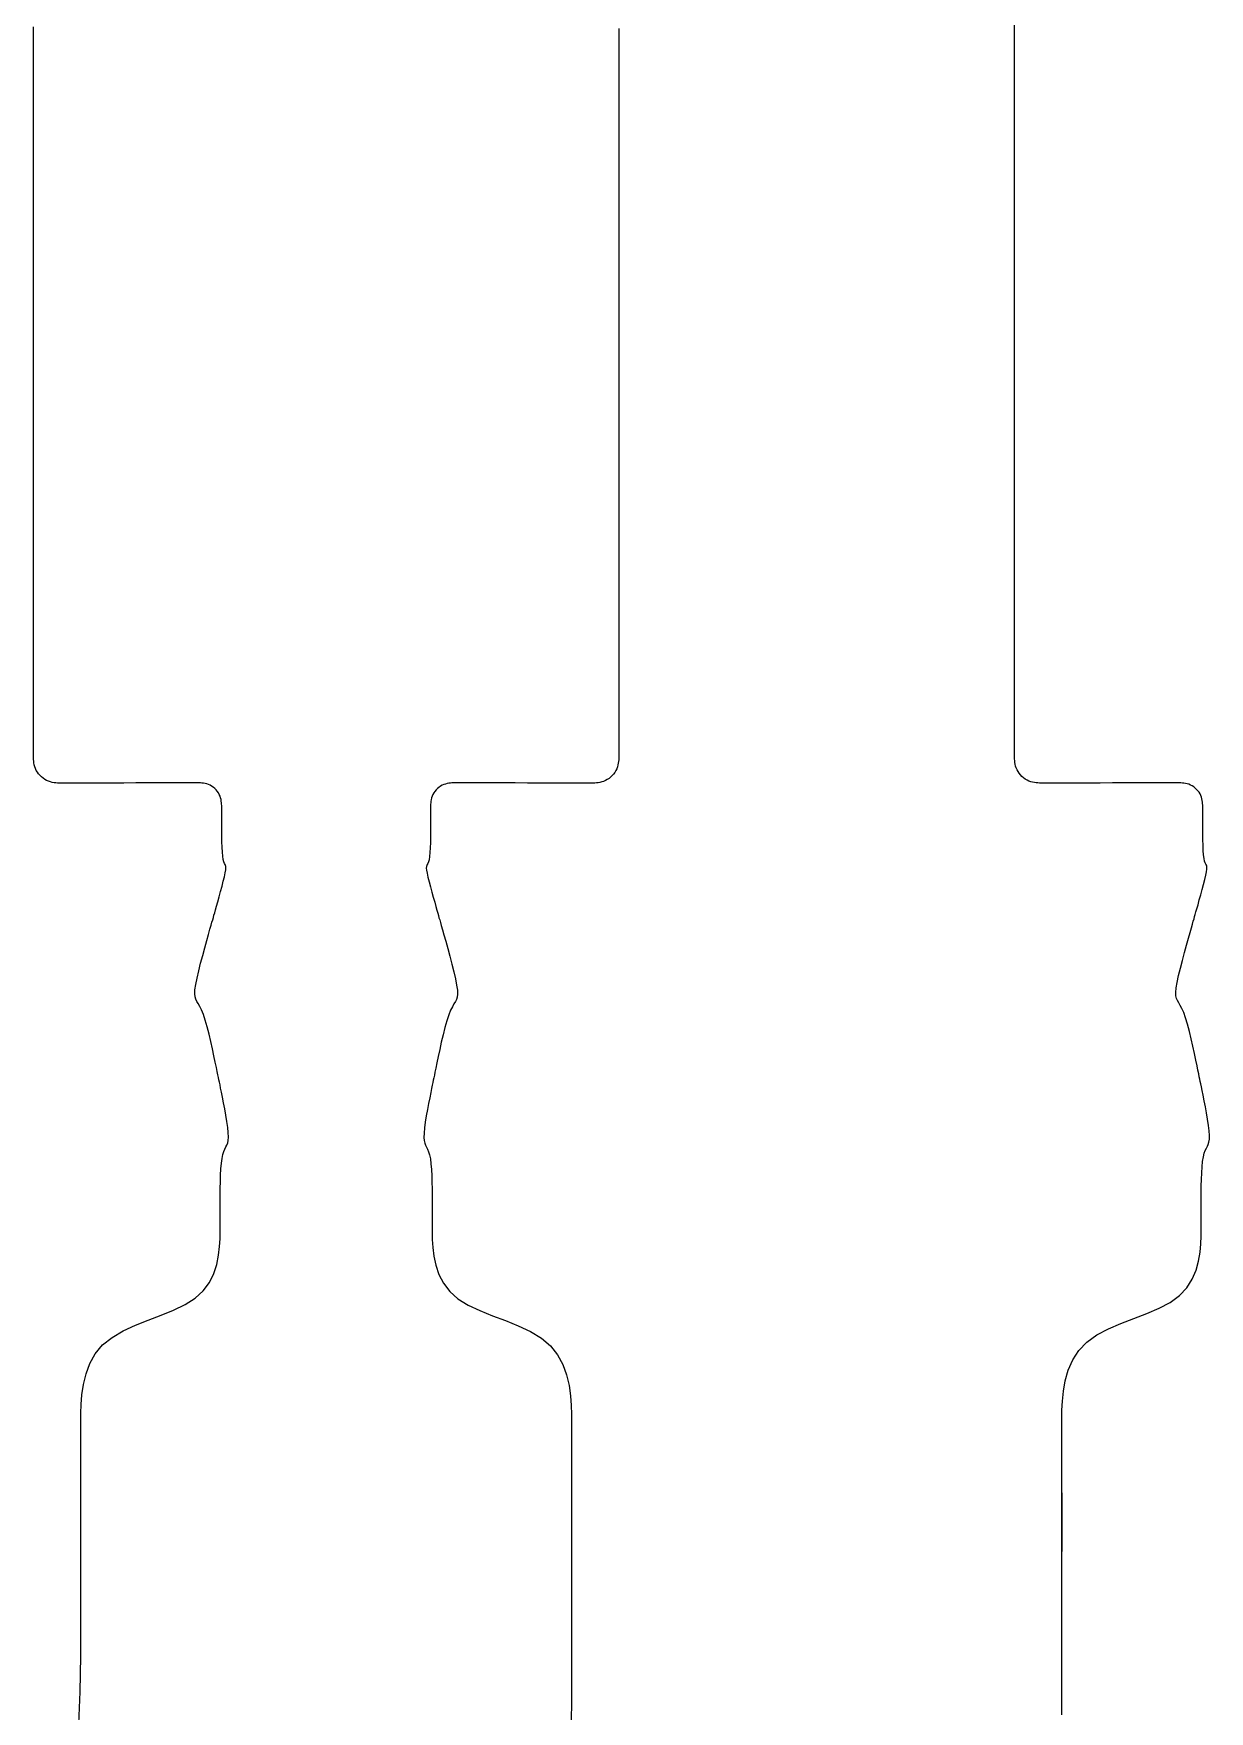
# Model space of a CAD drawing. Extents: x -56 to 56, y -65 to 65.
# Drawn here: x 15.26 to 30.48, y 21.65 to 43.37 of the extents above; entities that cross this region are included whole.
import ezdxf

# ---------------------------------------------------------------- set-up
doc = ezdxf.new("R2010")
doc.units = 0
doc.layers.add('LAYER 1', color=7, linetype='CONTINUOUS')

msp = doc.modelspace()

# ---------------------------------------------------------------- linework, layer by layer
at = {"layer": 'LAYER 1'}
for p, q in [((15.262, 43.193), (15.262, 43.453)), ((27.962, 43.299), (27.962, 43.524)), ((22.838, 43.432), (22.838, 43.161)), ((27.962, 42.971), (27.962, 43.299)), ((15.262, 42.825), (15.262, 43.193)), ((22.838, 43.161), (22.838, 42.781)), ((15.262, 42.329), (15.262, 42.825)), ((27.962, 42.524), (27.962, 42.971)), ((22.838, 42.781), (22.838, 42.271)), ((27.962, 41.937), (27.962, 42.524)), ((15.262, 41.69), (15.262, 42.329)), ((22.838, 42.271), (22.838, 41.619)), ((27.962, 41.215), (27.962, 41.937)), ((15.262, 40.928), (15.262, 41.69)), ((22.838, 41.619), (22.838, 40.846)), ((27.962, 40.393), (27.962, 41.215)), ((15.262, 40.079), (15.262, 40.928)), ((22.838, 40.846), (22.838, 39.991)), ((27.962, 39.509), (27.962, 40.393)), ((15.262, 39.181), (15.262, 40.079)), ((22.838, 39.991), (22.838, 39.09)), ((27.962, 38.6), (27.962, 39.509)), ((15.262, 38.273), (15.262, 39.181)), ((22.838, 39.09), (22.838, 38.183)), ((27.962, 37.704), (27.962, 38.6)), ((15.262, 37.391), (15.262, 38.273)), ((22.838, 38.183), (22.838, 37.306)), ((27.962, 36.859), (27.962, 37.704)), ((15.262, 36.574), (15.262, 37.391)), ((22.838, 37.306), (22.838, 36.497)), ((27.962, 36.103), (27.962, 36.859)), ((15.262, 35.86), (15.262, 36.574)), ((22.838, 36.497), (22.838, 35.795)), ((27.962, 35.474), (27.962, 36.103)), ((15.262, 35.282), (15.262, 35.86)), ((22.838, 35.795), (22.838, 35.232)), ((27.962, 34.986), (27.962, 35.474)), ((15.262, 34.842), (15.262, 35.282)), ((22.838, 35.232), (22.838, 34.805)), ((27.962, 34.625), (27.962, 34.986)), ((15.262, 34.522), (15.262, 34.842)), ((22.838, 34.805), (22.838, 34.496)), ((27.962, 34.371), (27.962, 34.625)), ((15.262, 34.302), (15.262, 34.522)), ((22.838, 34.496), (22.838, 34.285)), ((27.962, 34.206), (27.962, 34.371)), ((15.262, 34.164), (15.262, 34.302)), ((15.262, 34.088), (15.262, 34.164)), ((22.838, 34.285), (22.838, 34.154)), ((22.838, 34.154), (22.838, 34.083)), ((27.962, 34.109), (27.962, 34.206)), ((27.962, 34.064), (27.962, 34.109)), ((15.262, 34.056), (15.262, 34.088)), ((15.262, 34.049), (15.262, 34.056)), ((15.262, 34.048), (15.262, 34.049)), ((15.262, 34.049), (15.262, 34.049)), ((15.262, 34.049), (15.262, 34.049)), ((15.262, 34.045), (15.262, 34.048)), ((15.262, 34.042), (15.262, 34.045)), ((15.262, 34.036), (15.262, 34.042)), ((15.262, 34.028), (15.262, 34.036)), ((15.262, 34.018), (15.262, 34.028)), ((15.262, 34.004), (15.262, 34.018)), ((15.263, 33.987), (15.262, 34.004)), ((15.263, 33.968), (15.263, 33.987)), ((15.265, 33.947), (15.263, 33.968)), ((15.268, 33.924), (15.265, 33.947)), ((15.272, 33.9), (15.268, 33.924)), ((15.279, 33.876), (15.272, 33.9)), ((22.827, 33.898), (22.821, 33.874)), ((22.832, 33.922), (22.827, 33.898)), ((22.835, 33.945), (22.832, 33.922)), ((22.837, 33.966), (22.835, 33.945)), ((22.838, 33.985), (22.837, 33.966)), ((22.838, 34.083), (22.838, 34.055)), ((22.838, 34.055), (22.838, 34.049)), ((22.838, 34.049), (22.838, 34.049)), ((22.838, 34.049), (22.838, 34.049)), ((22.838, 34.049), (22.838, 34.047)), ((22.838, 34.047), (22.838, 34.045)), ((22.838, 34.045), (22.838, 34.041)), ((22.838, 34.041), (22.838, 34.036)), ((22.838, 34.036), (22.838, 34.027)), ((22.838, 34.027), (22.838, 34.017)), ((22.838, 34.017), (22.838, 34.002)), ((22.838, 34.002), (22.838, 33.985)), ((27.962, 34.05), (27.962, 34.064)), ((27.962, 34.049), (27.962, 34.05)), ((27.962, 34.048), (27.962, 34.049)), ((27.962, 34.049), (27.962, 34.049)), ((27.962, 34.046), (27.962, 34.048)), ((27.962, 34.043), (27.962, 34.046)), ((27.962, 34.039), (27.962, 34.043)), ((27.962, 34.032), (27.962, 34.039)), ((27.962, 34.022), (27.962, 34.032)), ((27.962, 34.009), (27.962, 34.022)), ((27.962, 33.994), (27.962, 34.009)), ((27.963, 33.975), (27.962, 33.994)), ((27.964, 33.955), (27.963, 33.975)), ((27.967, 33.932), (27.964, 33.955)), ((27.971, 33.909), (27.967, 33.932)), ((27.976, 33.885), (27.971, 33.909)), ((27.984, 33.861), (27.976, 33.885)), ((15.287, 33.852), (15.279, 33.876)), ((15.298, 33.828), (15.287, 33.852)), ((15.312, 33.805), (15.298, 33.828)), ((15.328, 33.783), (15.312, 33.805)), ((15.346, 33.762), (15.328, 33.783)), ((15.365, 33.743), (15.346, 33.762)), ((15.387, 33.726), (15.365, 33.743)), ((15.409, 33.71), (15.387, 33.726)), ((15.432, 33.697), (15.409, 33.71)), ((15.456, 33.687), (15.432, 33.697)), ((15.481, 33.679), (15.456, 33.687)), ((15.505, 33.673), (15.481, 33.679)), ((15.528, 33.669), (15.505, 33.673)), ((15.551, 33.667), (15.528, 33.669)), ((15.571, 33.665), (15.551, 33.667)), ((15.59, 33.665), (15.571, 33.665)), ((15.606, 33.664), (15.59, 33.665)), ((15.619, 33.664), (15.606, 33.664)), ((15.629, 33.664), (15.619, 33.664)), ((15.636, 33.664), (15.629, 33.664)), ((15.641, 33.664), (15.636, 33.664)), ((15.644, 33.664), (15.641, 33.664)), ((15.646, 33.664), (15.644, 33.664)), ((15.647, 33.664), (15.646, 33.664)), ((15.649, 33.664), (15.647, 33.664)), ((15.647, 33.664), (15.647, 33.664)), ((15.647, 33.664), (15.647, 33.664)), ((15.656, 33.664), (15.649, 33.664)), ((15.672, 33.664), (15.656, 33.664)), ((15.7, 33.665), (15.672, 33.664)), ((15.743, 33.665), (15.7, 33.665)), ((15.804, 33.665), (15.743, 33.665)), ((15.887, 33.665), (15.804, 33.665)), ((15.995, 33.665), (15.887, 33.665)), ((16.126, 33.665), (15.995, 33.665)), ((16.273, 33.665), (16.126, 33.665)), ((16.429, 33.665), (16.273, 33.665)), ((16.588, 33.666), (16.429, 33.665)), ((16.744, 33.666), (16.588, 33.666)), ((16.889, 33.666), (16.744, 33.666)), ((17.017, 33.666), (16.889, 33.666)), ((17.122, 33.666), (17.017, 33.666)), ((17.203, 33.666), (17.122, 33.666)), ((17.262, 33.666), (17.203, 33.666)), ((17.303, 33.666), (17.262, 33.666)), ((17.329, 33.666), (17.303, 33.666)), ((17.344, 33.666), (17.329, 33.666)), ((17.35, 33.666), (17.344, 33.666)), ((17.352, 33.666), (17.35, 33.666)), ((17.353, 33.666), (17.352, 33.666)), ((17.352, 33.666), (17.352, 33.666)), ((17.352, 33.666), (17.352, 33.666)), ((17.355, 33.666), (17.353, 33.666)), ((17.358, 33.666), (17.355, 33.666)), ((17.362, 33.666), (17.358, 33.666)), ((17.369, 33.666), (17.362, 33.666)), ((17.378, 33.666), (17.369, 33.666)), ((17.39, 33.666), (17.378, 33.666)), ((17.405, 33.666), (17.39, 33.666)), ((17.422, 33.666), (17.405, 33.666)), ((17.441, 33.664), (17.422, 33.666)), ((17.461, 33.662), (17.441, 33.664)), ((17.482, 33.658), (17.461, 33.662)), ((20.637, 33.662), (20.616, 33.658)), ((20.658, 33.664), (20.637, 33.662)), ((20.677, 33.666), (20.658, 33.664)), ((20.694, 33.666), (20.677, 33.666)), ((20.709, 33.666), (20.694, 33.666)), ((20.721, 33.666), (20.709, 33.666)), ((20.73, 33.666), (20.721, 33.666)), ((20.737, 33.666), (20.73, 33.666)), ((20.742, 33.666), (20.737, 33.666)), ((20.745, 33.666), (20.742, 33.666)), ((20.747, 33.666), (20.745, 33.666)), ((20.748, 33.666), (20.747, 33.666)), ((20.75, 33.666), (20.748, 33.666)), ((20.748, 33.666), (20.748, 33.666)), ((20.748, 33.666), (20.748, 33.666)), ((20.756, 33.666), (20.75, 33.666)), ((20.769, 33.666), (20.756, 33.666)), ((20.794, 33.666), (20.769, 33.666)), ((20.834, 33.666), (20.794, 33.666)), ((20.891, 33.666), (20.834, 33.666)), ((20.969, 33.666), (20.891, 33.666)), ((21.071, 33.666), (20.969, 33.666)), ((21.198, 33.666), (21.071, 33.666)), ((21.341, 33.666), (21.198, 33.666)), ((21.496, 33.666), (21.341, 33.666)), ((21.655, 33.665), (21.496, 33.666)), ((21.812, 33.665), (21.655, 33.665)), ((21.96, 33.665), (21.812, 33.665)), ((22.093, 33.665), (21.96, 33.665)), ((22.203, 33.665), (22.093, 33.665)), ((22.289, 33.665), (22.203, 33.665)), ((22.352, 33.665), (22.289, 33.665)), ((22.397, 33.665), (22.352, 33.665)), ((22.426, 33.664), (22.397, 33.665)), ((22.443, 33.664), (22.426, 33.664)), ((22.451, 33.664), (22.443, 33.664)), ((22.454, 33.664), (22.451, 33.664)), ((22.454, 33.664), (22.454, 33.664)), ((22.455, 33.664), (22.454, 33.664)), ((22.454, 33.664), (22.454, 33.664)), ((22.456, 33.664), (22.455, 33.664)), ((22.459, 33.664), (22.456, 33.664)), ((22.464, 33.664), (22.459, 33.664)), ((22.471, 33.664), (22.464, 33.664)), ((22.481, 33.664), (22.471, 33.664)), ((22.493, 33.664), (22.481, 33.664)), ((22.509, 33.665), (22.493, 33.664)), ((22.527, 33.665), (22.509, 33.665)), ((22.548, 33.666), (22.527, 33.665)), ((22.57, 33.669), (22.548, 33.666)), ((22.593, 33.673), (22.57, 33.669)), ((22.617, 33.678), (22.593, 33.673)), ((22.642, 33.686), (22.617, 33.678)), ((22.666, 33.696), (22.642, 33.686)), ((22.689, 33.709), (22.666, 33.696)), ((22.712, 33.724), (22.689, 33.709)), ((22.733, 33.741), (22.712, 33.724)), ((22.753, 33.76), (22.733, 33.741)), ((22.771, 33.781), (22.753, 33.76)), ((22.787, 33.803), (22.771, 33.781)), ((22.801, 33.826), (22.787, 33.803)), ((22.812, 33.849), (22.801, 33.826)), ((22.821, 33.874), (22.812, 33.849)), ((27.994, 33.837), (27.984, 33.861)), ((28.007, 33.813), (27.994, 33.837)), ((28.022, 33.791), (28.007, 33.813)), ((28.039, 33.769), (28.022, 33.791)), ((28.058, 33.75), (28.039, 33.769)), ((28.079, 33.732), (28.058, 33.75)), ((28.101, 33.716), (28.079, 33.732)), ((28.124, 33.702), (28.101, 33.716)), ((28.147, 33.69), (28.124, 33.702)), ((28.172, 33.682), (28.147, 33.69)), ((28.196, 33.675), (28.172, 33.682)), ((28.22, 33.67), (28.196, 33.675)), ((28.243, 33.667), (28.22, 33.67)), ((28.264, 33.666), (28.243, 33.667)), ((28.283, 33.665), (28.264, 33.666)), ((28.3, 33.664), (28.283, 33.665)), ((28.314, 33.664), (28.3, 33.664)), ((28.325, 33.664), (28.314, 33.664)), ((28.333, 33.664), (28.325, 33.664)), ((28.339, 33.664), (28.333, 33.664)), ((28.343, 33.664), (28.339, 33.664)), ((28.345, 33.664), (28.343, 33.664)), ((28.346, 33.664), (28.345, 33.664)), ((28.347, 33.664), (28.346, 33.664)), ((28.348, 33.664), (28.347, 33.664)), ((28.347, 33.664), (28.347, 33.664)), ((28.353, 33.664), (28.348, 33.664)), ((28.365, 33.664), (28.353, 33.664)), ((28.388, 33.665), (28.365, 33.664)), ((28.425, 33.665), (28.388, 33.665)), ((28.48, 33.665), (28.425, 33.665)), ((28.555, 33.665), (28.48, 33.665)), ((28.654, 33.665), (28.555, 33.665)), ((28.777, 33.665), (28.654, 33.665)), ((28.918, 33.665), (28.777, 33.665)), ((29.072, 33.665), (28.918, 33.665)), ((29.231, 33.666), (29.072, 33.665)), ((29.389, 33.666), (29.231, 33.666)), ((29.538, 33.666), (29.389, 33.666)), ((29.673, 33.666), (29.538, 33.666)), ((29.787, 33.666), (29.673, 33.666)), ((29.876, 33.666), (29.787, 33.666)), ((29.943, 33.666), (29.876, 33.666)), ((29.99, 33.666), (29.943, 33.666)), ((30.021, 33.666), (29.99, 33.666)), ((30.04, 33.666), (30.021, 33.666)), ((30.049, 33.666), (30.04, 33.666)), ((30.052, 33.666), (30.049, 33.666)), ((30.053, 33.666), (30.052, 33.666)), ((30.052, 33.666), (30.052, 33.666)), ((30.052, 33.666), (30.052, 33.666)), ((30.054, 33.666), (30.053, 33.666)), ((30.056, 33.666), (30.054, 33.666)), ((30.061, 33.666), (30.056, 33.666)), ((30.066, 33.666), (30.061, 33.666)), ((30.075, 33.666), (30.066, 33.666)), ((30.086, 33.666), (30.075, 33.666)), ((30.099, 33.666), (30.086, 33.666)), ((30.116, 33.666), (30.099, 33.666)), ((30.134, 33.665), (30.116, 33.666)), ((30.154, 33.663), (30.134, 33.665)), ((30.175, 33.66), (30.154, 33.663)), ((17.504, 33.653), (17.482, 33.658)), ((17.526, 33.645), (17.504, 33.653)), ((17.548, 33.636), (17.526, 33.645)), ((17.568, 33.624), (17.548, 33.636)), ((17.588, 33.61), (17.568, 33.624)), ((17.607, 33.594), (17.588, 33.61)), ((17.625, 33.576), (17.607, 33.594)), ((17.641, 33.558), (17.625, 33.576)), ((17.655, 33.538), (17.641, 33.558)), ((17.667, 33.517), (17.655, 33.538)), ((17.676, 33.495), (17.667, 33.517)), ((17.684, 33.473), (17.676, 33.495)), ((17.689, 33.452), (17.684, 33.473)), ((17.693, 33.43), (17.689, 33.452)), ((20.411, 33.449), (20.407, 33.428)), ((20.416, 33.471), (20.411, 33.449)), ((20.423, 33.493), (20.416, 33.471)), ((20.433, 33.515), (20.423, 33.493)), ((20.444, 33.536), (20.433, 33.515)), ((20.458, 33.556), (20.444, 33.536)), ((20.474, 33.575), (20.458, 33.556)), ((20.491, 33.592), (20.474, 33.575)), ((20.51, 33.608), (20.491, 33.592)), ((20.53, 33.622), (20.51, 33.608)), ((20.551, 33.635), (20.53, 33.622)), ((20.572, 33.644), (20.551, 33.635)), ((20.594, 33.652), (20.572, 33.644)), ((20.616, 33.658), (20.594, 33.652)), ((30.196, 33.655), (30.175, 33.66)), ((30.218, 33.648), (30.196, 33.655)), ((30.24, 33.639), (30.218, 33.648)), ((30.261, 33.628), (30.24, 33.639)), ((30.281, 33.615), (30.261, 33.628)), ((30.301, 33.6), (30.281, 33.615)), ((30.319, 33.583), (30.301, 33.6)), ((30.335, 33.565), (30.319, 33.583)), ((30.35, 33.545), (30.335, 33.565)), ((30.363, 33.524), (30.35, 33.545)), ((30.373, 33.503), (30.363, 33.524)), ((30.381, 33.481), (30.373, 33.503)), ((30.388, 33.459), (30.381, 33.481)), ((30.392, 33.438), (30.388, 33.459)), ((17.696, 33.41), (17.693, 33.43)), ((17.697, 33.391), (17.696, 33.41)), ((17.698, 33.374), (17.697, 33.391)), ((17.698, 33.359), (17.698, 33.374)), ((17.698, 33.347), (17.698, 33.359)), ((17.698, 33.337), (17.698, 33.347)), ((17.698, 33.328), (17.698, 33.337)), ((17.698, 33.316), (17.698, 33.328)), ((17.698, 33.301), (17.698, 33.316)), ((17.698, 33.281), (17.698, 33.301)), ((17.698, 33.253), (17.698, 33.281)), ((17.698, 33.216), (17.698, 33.253)), ((20.402, 33.358), (20.402, 33.346)), ((20.402, 33.346), (20.402, 33.336)), ((20.402, 33.336), (20.402, 33.326)), ((20.402, 33.326), (20.402, 33.315)), ((20.402, 33.315), (20.402, 33.299)), ((20.402, 33.299), (20.402, 33.278)), ((20.402, 33.278), (20.402, 33.25)), ((20.402, 33.25), (20.402, 33.212)), ((20.405, 33.408), (20.403, 33.389)), ((20.403, 33.389), (20.403, 33.373)), ((20.403, 33.373), (20.402, 33.358)), ((20.407, 33.428), (20.405, 33.408)), ((30.395, 33.417), (30.392, 33.438)), ((30.397, 33.398), (30.395, 33.417)), ((30.398, 33.38), (30.397, 33.398)), ((30.398, 33.364), (30.398, 33.38)), ((30.398, 33.351), (30.398, 33.364)), ((30.398, 33.341), (30.398, 33.351)), ((30.398, 33.331), (30.398, 33.341)), ((30.398, 33.321), (30.398, 33.331)), ((30.398, 33.307), (30.398, 33.321)), ((30.398, 33.289), (30.398, 33.307)), ((30.398, 33.264), (30.398, 33.289)), ((30.398, 33.231), (30.398, 33.264)), ((30.398, 33.187), (30.398, 33.231)), ((17.698, 33.168), (17.698, 33.216)), ((17.698, 33.11), (17.698, 33.168)), ((17.698, 33.044), (17.698, 33.11)), ((17.699, 32.974), (17.698, 33.044)), ((20.402, 33.037), (20.401, 32.967)), ((20.402, 33.212), (20.402, 33.163)), ((20.402, 33.163), (20.402, 33.104)), ((20.402, 33.104), (20.402, 33.037)), ((30.398, 33.132), (30.398, 33.187)), ((30.398, 33.068), (30.398, 33.132)), ((30.399, 32.999), (30.398, 33.068)), ((17.701, 32.903), (17.699, 32.974)), ((17.703, 32.834), (17.701, 32.903)), ((17.707, 32.771), (17.703, 32.834)), ((20.397, 32.828), (20.393, 32.765)), ((20.399, 32.896), (20.397, 32.828)), ((20.401, 32.967), (20.399, 32.896)), ((30.4, 32.928), (30.399, 32.999)), ((30.402, 32.859), (30.4, 32.928)), ((30.405, 32.793), (30.402, 32.859)), ((30.41, 32.735), (30.405, 32.793)), ((17.712, 32.717), (17.707, 32.771)), ((17.718, 32.675), (17.712, 32.717)), ((17.725, 32.645), (17.718, 32.675)), ((17.733, 32.625), (17.725, 32.645)), ((17.741, 32.61), (17.733, 32.625)), ((17.747, 32.598), (17.741, 32.61)), ((17.751, 32.584), (17.747, 32.598)), ((17.753, 32.566), (17.751, 32.584)), ((20.349, 32.583), (20.347, 32.564)), ((20.353, 32.597), (20.349, 32.583)), ((20.359, 32.609), (20.353, 32.597)), ((20.366, 32.623), (20.359, 32.609)), ((20.374, 32.643), (20.366, 32.623)), ((20.382, 32.672), (20.374, 32.643)), ((20.388, 32.712), (20.382, 32.672)), ((20.393, 32.765), (20.388, 32.712)), ((30.415, 32.689), (30.41, 32.735)), ((30.422, 32.655), (30.415, 32.689)), ((30.43, 32.632), (30.422, 32.655)), ((30.438, 32.615), (30.43, 32.632)), ((30.445, 32.602), (30.438, 32.615)), ((30.45, 32.589), (30.445, 32.602)), ((30.453, 32.573), (30.45, 32.589)), ((17.702, 32.328), (17.719, 32.393)), ((17.719, 32.393), (17.734, 32.452)), ((17.734, 32.452), (17.745, 32.502)), ((17.745, 32.502), (17.751, 32.54)), ((17.751, 32.54), (17.753, 32.566)), ((20.347, 32.564), (20.35, 32.536)), ((20.35, 32.536), (20.357, 32.497)), ((20.357, 32.497), (20.368, 32.447)), ((20.368, 32.447), (20.383, 32.387)), ((20.383, 32.387), (20.4, 32.321)), ((30.409, 32.352), (30.425, 32.415)), ((30.425, 32.415), (30.438, 32.471)), ((30.438, 32.471), (30.447, 32.517)), ((30.447, 32.517), (30.452, 32.55)), ((30.452, 32.55), (30.453, 32.573)), ((17.648, 32.128), (17.666, 32.192)), ((17.666, 32.192), (17.684, 32.26)), ((17.684, 32.26), (17.702, 32.328)), ((20.4, 32.321), (20.418, 32.253)), ((20.418, 32.253), (20.437, 32.186)), ((20.437, 32.186), (20.455, 32.122)), ((30.337, 32.09), (30.354, 32.151)), ((30.354, 32.151), (30.372, 32.217)), ((30.372, 32.217), (30.391, 32.285)), ((30.391, 32.285), (30.409, 32.352)), ((17.582, 31.896), (17.59, 31.925)), ((17.59, 31.925), (17.598, 31.953)), ((17.598, 31.953), (17.607, 31.984)), ((17.607, 31.984), (17.618, 32.022)), ((17.618, 32.022), (17.631, 32.07)), ((17.631, 32.07), (17.648, 32.128)), ((20.455, 32.122), (20.471, 32.065)), ((20.471, 32.065), (20.484, 32.018)), ((20.484, 32.018), (20.495, 31.981)), ((20.495, 31.981), (20.503, 31.95)), ((20.503, 31.95), (20.511, 31.922)), ((30.285, 31.907), (30.293, 31.935)), ((30.293, 31.935), (30.301, 31.964)), ((30.301, 31.964), (30.31, 31.997)), ((30.31, 31.997), (30.322, 32.038)), ((30.322, 32.038), (30.337, 32.09)), ((17.527, 31.706), (17.546, 31.772)), ((17.546, 31.772), (17.561, 31.823)), ((17.561, 31.823), (17.572, 31.864)), ((17.572, 31.864), (17.582, 31.896)), ((20.511, 31.922), (20.52, 31.893)), ((20.52, 31.893), (20.529, 31.86)), ((20.529, 31.86), (20.541, 31.819)), ((20.541, 31.819), (20.556, 31.766)), ((20.556, 31.766), (20.575, 31.698)), ((30.213, 31.656), (30.235, 31.732)), ((30.235, 31.732), (30.252, 31.792)), ((30.252, 31.792), (30.265, 31.839)), ((30.265, 31.839), (30.276, 31.876)), ((30.276, 31.876), (30.285, 31.907)), ((17.452, 31.433), (17.479, 31.532)), ((17.479, 31.532), (17.504, 31.625)), ((17.504, 31.625), (17.527, 31.706)), ((20.575, 31.698), (20.598, 31.616)), ((20.598, 31.616), (20.624, 31.523)), ((20.624, 31.523), (20.651, 31.423)), ((30.162, 31.47), (30.188, 31.567)), ((30.188, 31.567), (30.213, 31.656)), ((17.4, 31.232), (17.425, 31.332)), ((17.425, 31.332), (17.452, 31.433)), ((20.651, 31.423), (20.678, 31.322)), ((20.678, 31.322), (20.702, 31.223)), ((30.109, 31.268), (30.135, 31.368)), ((30.135, 31.368), (30.162, 31.47)), ((17.352, 30.989), (17.362, 31.057)), ((17.362, 31.057), (17.379, 31.139)), ((17.379, 31.139), (17.4, 31.232)), ((20.702, 31.223), (20.723, 31.13)), ((20.723, 31.13), (20.739, 31.049)), ((30.055, 31.012), (30.068, 31.085)), ((30.068, 31.085), (30.086, 31.172)), ((30.086, 31.172), (30.109, 31.268)), ((17.35, 30.938), (17.352, 30.989)), ((17.353, 30.898), (17.35, 30.938)), ((17.362, 30.867), (17.353, 30.898)), ((17.376, 30.838), (17.362, 30.867)), ((17.393, 30.809), (17.376, 30.838)), ((20.737, 30.864), (20.723, 30.835)), ((20.747, 30.895), (20.737, 30.864)), ((20.739, 31.049), (20.749, 30.983)), ((20.751, 30.933), (20.747, 30.895)), ((20.749, 30.983), (20.751, 30.933)), ((30.05, 30.955), (30.055, 31.012)), ((30.051, 30.911), (30.05, 30.955)), ((30.058, 30.877), (30.051, 30.911)), ((30.07, 30.848), (30.058, 30.877)), ((30.087, 30.82), (30.07, 30.848)), ((17.414, 30.774), (17.393, 30.809)), ((17.437, 30.729), (17.414, 30.774)), ((17.461, 30.67), (17.437, 30.729)), ((17.485, 30.596), (17.461, 30.67)), ((20.637, 30.663), (20.613, 30.587)), ((20.661, 30.724), (20.637, 30.663)), ((20.684, 30.77), (20.661, 30.724)), ((20.705, 30.805), (20.684, 30.77)), ((20.723, 30.835), (20.705, 30.805)), ((30.106, 30.787), (30.087, 30.82)), ((30.128, 30.746), (30.106, 30.787)), ((30.152, 30.693), (30.128, 30.746)), ((30.176, 30.624), (30.152, 30.693)), ((30.201, 30.542), (30.176, 30.624)), ((17.51, 30.51), (17.485, 30.596)), ((17.534, 30.416), (17.51, 30.51)), ((17.557, 30.319), (17.534, 30.416)), ((20.564, 30.406), (20.541, 30.31)), ((20.588, 30.5), (20.564, 30.406)), ((20.613, 30.587), (20.588, 30.5)), ((30.225, 30.45), (30.201, 30.542)), ((30.249, 30.354), (30.225, 30.45)), ((17.578, 30.223), (17.557, 30.319)), ((17.598, 30.132), (17.578, 30.223)), ((20.52, 30.214), (20.501, 30.124)), ((20.541, 30.31), (20.52, 30.214)), ((30.271, 30.258), (30.249, 30.354)), ((30.291, 30.164), (30.271, 30.258)), ((17.615, 30.051), (17.598, 30.132)), ((17.629, 29.982), (17.615, 30.051)), ((17.64, 29.929), (17.629, 29.982)), ((20.47, 29.976), (20.459, 29.924)), ((20.484, 30.043), (20.47, 29.976)), ((20.501, 30.124), (20.484, 30.043)), ((30.309, 30.079), (30.291, 30.164)), ((30.324, 30.005), (30.309, 30.079)), ((30.336, 29.947), (30.324, 30.005)), ((17.649, 29.887), (17.64, 29.929)), ((17.656, 29.852), (17.649, 29.887)), ((17.662, 29.821), (17.656, 29.852)), ((17.669, 29.791), (17.662, 29.821)), ((17.676, 29.757), (17.669, 29.791)), ((17.684, 29.716), (17.676, 29.757)), ((20.424, 29.753), (20.415, 29.711)), ((20.431, 29.788), (20.424, 29.753)), ((20.437, 29.818), (20.431, 29.788)), ((20.444, 29.849), (20.437, 29.818)), ((20.451, 29.883), (20.444, 29.849)), ((20.459, 29.924), (20.451, 29.883)), ((30.346, 29.901), (30.336, 29.947)), ((30.354, 29.864), (30.346, 29.901)), ((30.36, 29.832), (30.354, 29.864)), ((30.366, 29.802), (30.36, 29.832)), ((30.373, 29.77), (30.366, 29.802)), ((30.381, 29.732), (30.373, 29.77)), ((17.695, 29.664), (17.684, 29.716)), ((17.708, 29.599), (17.695, 29.664)), ((17.723, 29.525), (17.708, 29.599)), ((20.391, 29.592), (20.376, 29.518)), ((20.404, 29.658), (20.391, 29.592)), ((20.415, 29.711), (20.404, 29.658)), ((30.391, 29.684), (30.381, 29.732)), ((30.403, 29.624), (30.391, 29.684)), ((30.417, 29.553), (30.403, 29.624)), ((30.432, 29.475), (30.417, 29.553)), ((17.738, 29.446), (17.723, 29.525)), ((17.753, 29.364), (17.738, 29.446)), ((17.766, 29.283), (17.753, 29.364)), ((20.347, 29.356), (20.334, 29.275)), ((20.361, 29.438), (20.347, 29.356)), ((20.376, 29.518), (20.361, 29.438)), ((30.447, 29.394), (30.432, 29.475)), ((30.461, 29.312), (30.447, 29.394)), ((17.776, 29.207), (17.766, 29.283)), ((17.783, 29.14), (17.776, 29.207)), ((17.785, 29.083), (17.783, 29.14)), ((20.317, 29.133), (20.315, 29.078)), ((20.323, 29.2), (20.317, 29.133)), ((20.334, 29.275), (20.323, 29.2)), ((30.473, 29.234), (30.461, 29.312)), ((30.481, 29.163), (30.473, 29.234)), ((30.485, 29.102), (30.481, 29.163)), ((30.484, 29.054), (30.485, 29.102)), ((17.714, 28.858), (17.726, 28.897)), ((17.726, 28.897), (17.74, 28.927)), ((17.74, 28.927), (17.753, 28.954)), ((17.753, 28.954), (17.765, 28.979)), ((17.765, 28.979), (17.776, 29.006)), ((17.776, 29.006), (17.782, 29.04)), ((17.782, 29.04), (17.785, 29.083)), ((20.315, 29.078), (20.319, 29.036)), ((20.319, 29.036), (20.326, 29.003)), ((20.326, 29.003), (20.336, 28.976)), ((20.336, 28.976), (20.348, 28.951)), ((20.348, 28.951), (20.362, 28.925)), ((20.362, 28.925), (20.375, 28.893)), ((20.375, 28.893), (20.388, 28.853)), ((30.418, 28.873), (30.431, 28.908)), ((30.431, 28.908), (30.445, 28.937)), ((30.445, 28.937), (30.458, 28.963)), ((30.458, 28.963), (30.469, 28.988)), ((30.469, 28.988), (30.478, 29.018)), ((30.478, 29.018), (30.484, 29.054)), ((17.684, 28.588), (17.688, 28.669)), ((17.688, 28.669), (17.694, 28.743)), ((17.694, 28.743), (17.703, 28.807)), ((17.703, 28.807), (17.714, 28.858)), ((20.388, 28.853), (20.399, 28.801)), ((20.399, 28.801), (20.407, 28.736)), ((20.407, 28.736), (20.413, 28.661)), ((30.385, 28.618), (30.39, 28.697)), ((30.39, 28.697), (30.397, 28.767)), ((30.397, 28.767), (30.406, 28.827)), ((30.406, 28.827), (30.418, 28.873)), ((17.679, 28.422), (17.681, 28.505)), ((17.681, 28.505), (17.684, 28.588)), ((20.413, 28.661), (20.417, 28.58)), ((20.417, 28.58), (20.42, 28.497)), ((20.42, 28.497), (20.422, 28.414)), ((30.378, 28.371), (30.379, 28.452)), ((30.379, 28.452), (30.381, 28.535)), ((30.381, 28.535), (30.385, 28.618)), ((17.678, 28.344), (17.679, 28.422)), ((17.678, 28.273), (17.678, 28.344)), ((17.678, 28.213), (17.678, 28.273)), ((20.422, 28.414), (20.422, 28.336)), ((20.422, 28.336), (20.423, 28.266)), ((20.423, 28.266), (20.423, 28.208)), ((30.378, 28.297), (30.378, 28.371)), ((30.378, 28.233), (30.378, 28.297)), ((30.378, 28.181), (30.378, 28.233)), ((17.678, 28.166), (17.678, 28.213)), ((17.678, 28.127), (17.678, 28.166)), ((17.678, 28.094), (17.678, 28.127)), ((17.678, 28.061), (17.678, 28.094)), ((17.678, 28.025), (17.678, 28.061)), ((17.678, 27.981), (17.678, 28.025)), ((20.423, 28.208), (20.423, 28.161)), ((20.423, 28.161), (20.423, 28.124)), ((20.423, 28.124), (20.423, 28.091)), ((20.423, 28.091), (20.423, 28.058)), ((20.423, 28.058), (20.423, 28.021)), ((20.423, 28.021), (20.423, 27.976)), ((30.378, 28.14), (30.378, 28.181)), ((30.378, 28.106), (30.378, 28.14)), ((30.378, 28.073), (30.378, 28.106)), ((30.378, 28.039), (30.378, 28.073)), ((30.378, 27.998), (30.378, 28.039)), ((17.677, 27.766), (17.678, 27.855)), ((17.678, 27.926), (17.678, 27.981)), ((17.678, 27.855), (17.678, 27.926)), ((20.423, 27.976), (20.423, 27.92)), ((20.423, 27.92), (20.423, 27.847)), ((20.423, 27.847), (20.424, 27.757)), ((30.374, 27.702), (30.377, 27.8)), ((30.377, 27.8), (30.378, 27.883)), ((30.378, 27.948), (30.378, 27.998)), ((30.378, 27.883), (30.378, 27.948)), ((17.658, 27.552), (17.671, 27.664)), ((17.671, 27.664), (17.677, 27.766)), ((20.424, 27.757), (20.43, 27.653)), ((20.43, 27.653), (20.444, 27.54)), ((30.345, 27.477), (30.364, 27.593)), ((30.364, 27.593), (30.374, 27.702)), ((17.595, 27.316), (17.634, 27.435)), ((17.634, 27.435), (17.658, 27.552)), ((20.444, 27.54), (20.469, 27.423)), ((20.469, 27.423), (20.51, 27.305)), ((30.311, 27.359), (30.345, 27.477)), ((17.46, 27.093), (17.538, 27.201)), ((17.538, 27.201), (17.595, 27.316)), ((20.51, 27.305), (20.569, 27.19)), ((20.569, 27.19), (20.65, 27.083)), ((30.191, 27.131), (30.261, 27.242)), ((30.261, 27.242), (30.311, 27.359)), ((17.226, 26.915), (17.356, 26.997)), ((17.356, 26.997), (17.46, 27.093)), ((20.65, 27.083), (20.757, 26.988)), ((20.757, 26.988), (20.889, 26.907)), ((29.832, 26.868), (29.975, 26.943)), ((29.975, 26.943), (30.096, 27.03)), ((30.096, 27.03), (30.191, 27.131)), ((16.58, 26.646), (16.746, 26.712)), ((16.746, 26.712), (16.914, 26.776)), ((16.914, 26.776), (17.076, 26.843)), ((17.076, 26.843), (17.226, 26.915)), ((20.889, 26.907), (21.04, 26.836)), ((21.04, 26.836), (21.203, 26.77)), ((21.203, 26.77), (21.371, 26.706)), ((29.339, 26.67), (29.507, 26.735)), ((29.507, 26.735), (29.674, 26.8)), ((29.674, 26.8), (29.832, 26.868)), ((16.278, 26.49), (16.421, 26.573)), ((16.421, 26.573), (16.58, 26.646)), ((21.371, 26.706), (21.537, 26.639)), ((21.537, 26.639), (21.694, 26.565)), ((21.694, 26.565), (21.836, 26.481)), ((28.898, 26.429), (29.028, 26.521)), ((29.028, 26.521), (29.177, 26.6)), ((29.177, 26.6), (29.339, 26.67)), ((16.062, 26.277), (16.157, 26.392)), ((16.157, 26.392), (16.278, 26.49)), ((21.836, 26.481), (21.954, 26.381)), ((21.954, 26.381), (22.046, 26.265)), ((28.715, 26.197), (28.794, 26.32)), ((28.794, 26.32), (28.898, 26.429)), ((15.942, 26.016), (15.992, 26.15)), ((15.992, 26.15), (16.062, 26.277)), ((22.046, 26.265), (22.114, 26.137)), ((22.114, 26.137), (22.163, 26.003)), ((28.619, 25.929), (28.658, 26.065)), ((28.658, 26.065), (28.715, 26.197)), ((15.889, 25.746), (15.908, 25.88)), ((15.908, 25.88), (15.942, 26.016)), ((22.163, 26.003), (22.194, 25.867)), ((22.194, 25.867), (22.213, 25.733)), ((28.594, 25.794), (28.619, 25.929)), ((15.879, 25.621), (15.889, 25.746)), ((22.213, 25.733), (22.222, 25.609)), ((28.576, 25.547), (28.581, 25.665)), ((28.581, 25.665), (28.594, 25.794)), ((15.875, 25.412), (15.876, 25.507)), ((15.875, 25.337), (15.875, 25.412)), ((15.876, 25.507), (15.879, 25.621)), ((22.222, 25.609), (22.225, 25.497)), ((22.225, 25.497), (22.225, 25.404)), ((28.575, 25.444), (28.576, 25.547)), ((28.575, 25.362), (28.575, 25.444)), ((15.875, 25.282), (15.875, 25.337)), ((15.875, 25.242), (15.875, 25.282)), ((15.875, 25.216), (15.875, 25.242)), ((15.875, 25.2), (15.875, 25.216)), ((15.875, 25.192), (15.875, 25.2)), ((15.875, 25.19), (15.875, 25.192)), ((22.225, 25.404), (22.225, 25.331)), ((22.225, 25.331), (22.225, 25.277)), ((22.225, 25.277), (22.225, 25.239)), ((22.225, 25.239), (22.225, 25.214)), ((22.225, 25.214), (22.225, 25.199)), ((22.225, 25.199), (22.225, 25.192)), ((22.225, 25.192), (22.225, 25.19)), ((28.575, 25.3), (28.575, 25.362)), ((28.575, 25.255), (28.575, 25.3)), ((28.575, 25.224), (28.575, 25.255)), ((28.575, 25.205), (28.575, 25.224)), ((28.575, 25.194), (28.575, 25.205)), ((28.575, 25.19), (28.575, 25.194)), ((15.875, 25.189), (15.875, 25.19)), ((15.875, 25.185), (15.875, 25.189)), ((15.875, 25.189), (15.875, 25.189)), ((15.875, 25.175), (15.875, 25.185)), ((15.875, 25.156), (15.875, 25.175)), ((15.875, 25.125), (15.875, 25.156)), ((15.875, 25.08), (15.875, 25.125)), ((15.875, 25.017), (15.875, 25.08)), ((15.875, 24.934), (15.875, 25.017)), ((22.225, 25.19), (22.225, 25.189)), ((22.225, 25.189), (22.225, 25.188)), ((22.225, 25.188), (22.225, 25.184)), ((22.225, 25.184), (22.225, 25.173)), ((22.225, 25.173), (22.225, 25.153)), ((22.225, 25.153), (22.225, 25.121)), ((22.225, 25.121), (22.225, 25.074)), ((22.225, 25.074), (22.225, 25.009)), ((22.225, 25.009), (22.225, 24.924)), ((28.575, 25.189), (28.575, 25.19)), ((28.575, 25.187), (28.575, 25.189)), ((28.575, 25.189), (28.575, 25.189)), ((28.575, 25.179), (28.575, 25.187)), ((28.575, 25.164), (28.575, 25.179)), ((28.575, 25.138), (28.575, 25.164)), ((28.575, 25.098), (28.575, 25.138)), ((28.575, 25.042), (28.575, 25.098)), ((28.575, 24.966), (28.575, 25.042)), ((15.875, 24.829), (15.875, 24.934)), ((15.875, 24.708), (15.875, 24.829)), ((22.225, 24.924), (22.225, 24.818)), ((22.225, 24.818), (22.225, 24.695)), ((28.575, 24.869), (28.575, 24.966)), ((28.575, 24.753), (28.575, 24.869)), ((15.875, 24.576), (15.875, 24.708)), ((15.875, 24.439), (15.875, 24.576)), ((22.225, 24.695), (22.225, 24.563)), ((22.225, 24.563), (22.225, 24.426)), ((28.575, 24.625), (28.575, 24.753)), ((28.575, 24.489), (28.575, 24.625)), ((15.875, 24.303), (15.875, 24.439)), ((22.225, 24.426), (22.225, 24.29)), ((28.575, 24.352), (28.575, 24.489)), ((28.575, 24.478), (28.575, 24.479)), ((28.575, 24.479), (28.575, 24.479)), ((28.575, 24.479), (28.575, 24.476)), ((28.575, 24.46), (28.575, 24.478)), ((28.575, 24.476), (28.575, 24.47)), ((28.575, 24.47), (28.575, 24.459)), ((28.575, 24.398), (28.575, 24.46)), ((28.575, 24.459), (28.575, 24.442)), ((28.575, 24.442), (28.575, 24.416)), ((28.575, 24.416), (28.575, 24.381)), ((28.575, 24.265), (28.575, 24.398)), ((28.575, 24.381), (28.575, 24.335)), ((28.575, 24.219), (28.575, 24.352)), ((28.575, 24.335), (28.575, 24.279)), ((15.875, 24.173), (15.875, 24.303)), ((15.875, 24.055), (15.875, 24.173)), ((22.225, 24.29), (22.225, 24.16)), ((22.225, 24.16), (22.225, 24.044)), ((28.575, 24.279), (28.575, 24.215)), ((28.575, 24.034), (28.575, 24.265)), ((28.575, 24.096), (28.575, 24.219)), ((28.575, 24.215), (28.575, 24.146)), ((28.575, 24.146), (28.575, 24.075)), ((15.875, 23.954), (15.875, 24.055)), ((15.875, 23.876), (15.875, 23.954)), ((22.225, 24.044), (22.225, 23.946)), ((22.225, 23.946), (22.225, 23.869)), ((28.575, 23.988), (28.575, 24.096)), ((28.575, 24.075), (28.575, 24.005)), ((28.575, 23.679), (28.575, 24.034)), ((28.575, 24.005), (28.575, 23.938)), ((28.575, 23.902), (28.575, 23.988)), ((28.575, 23.938), (28.575, 23.879)), ((28.575, 23.836), (28.575, 23.902)), ((15.875, 23.817), (15.875, 23.876)), ((15.875, 23.774), (15.875, 23.817)), ((15.875, 23.746), (15.875, 23.774)), ((15.875, 23.729), (15.875, 23.746)), ((15.875, 23.721), (15.875, 23.729)), ((15.875, 23.718), (15.875, 23.721)), ((15.875, 23.717), (15.875, 23.718)), ((15.875, 23.715), (15.875, 23.717)), ((15.875, 23.701), (15.875, 23.715)), ((15.875, 23.665), (15.875, 23.701)), ((22.225, 23.869), (22.225, 23.812)), ((22.225, 23.812), (22.225, 23.771)), ((22.225, 23.771), (22.225, 23.744)), ((22.225, 23.744), (22.225, 23.728)), ((22.225, 23.728), (22.225, 23.72)), ((22.225, 23.72), (22.225, 23.718)), ((22.225, 23.718), (22.225, 23.717)), ((22.225, 23.717), (22.225, 23.712)), ((22.225, 23.712), (22.225, 23.685)), ((22.225, 23.685), (22.225, 23.617)), ((28.575, 23.879), (28.575, 23.83)), ((28.575, 23.788), (28.575, 23.836)), ((28.575, 23.83), (28.575, 23.791)), ((28.575, 23.791), (28.575, 23.763)), ((28.575, 23.755), (28.575, 23.788)), ((28.575, 23.763), (28.575, 23.743)), ((28.575, 23.734), (28.575, 23.755)), ((28.575, 23.743), (28.575, 23.73)), ((28.575, 23.723), (28.575, 23.734)), ((28.575, 23.73), (28.575, 23.722)), ((28.575, 23.719), (28.575, 23.723)), ((28.575, 23.722), (28.575, 23.719)), ((28.575, 23.719), (28.575, 23.718)), ((28.575, 23.718), (28.575, 23.719)), ((28.575, 23.718), (28.575, 23.717)), ((28.575, 23.717), (28.575, 23.717)), ((28.575, 23.717), (28.575, 23.717)), ((28.575, 23.717), (28.575, 23.717)), ((28.575, 23.717), (28.575, 23.717)), ((28.575, 23.717), (28.575, 23.717)), ((28.575, 23.717), (28.575, 23.717)), ((28.575, 23.717), (28.575, 23.717)), ((28.575, 23.717), (28.575, 23.718)), ((28.575, 23.173), (28.575, 23.679)), ((15.875, 23.595), (15.875, 23.665)), ((15.875, 23.48), (15.875, 23.595)), ((15.875, 23.31), (15.875, 23.48)), ((22.225, 23.617), (22.225, 23.489)), ((22.225, 23.489), (22.225, 23.282)), ((15.875, 23.074), (15.875, 23.31)), ((22.225, 23.282), (22.225, 22.978)), ((15.875, 22.76), (15.875, 23.074)), ((28.575, 22.489), (28.575, 23.173)), ((22.225, 22.978), (22.225, 22.557)), ((15.874, 22.365), (15.875, 22.76)), ((22.225, 22.557), (22.225, 22)), ((28.575, 21.603), (28.575, 22.489)), ((15.866, 21.9), (15.874, 22.365)), ((22.225, 22), (22.222, 21.303)), ((15.845, 21.386), (15.866, 21.9))]:
    msp.add_line(p, q, dxfattribs=at)

doc.saveas('drawing.dxf')
